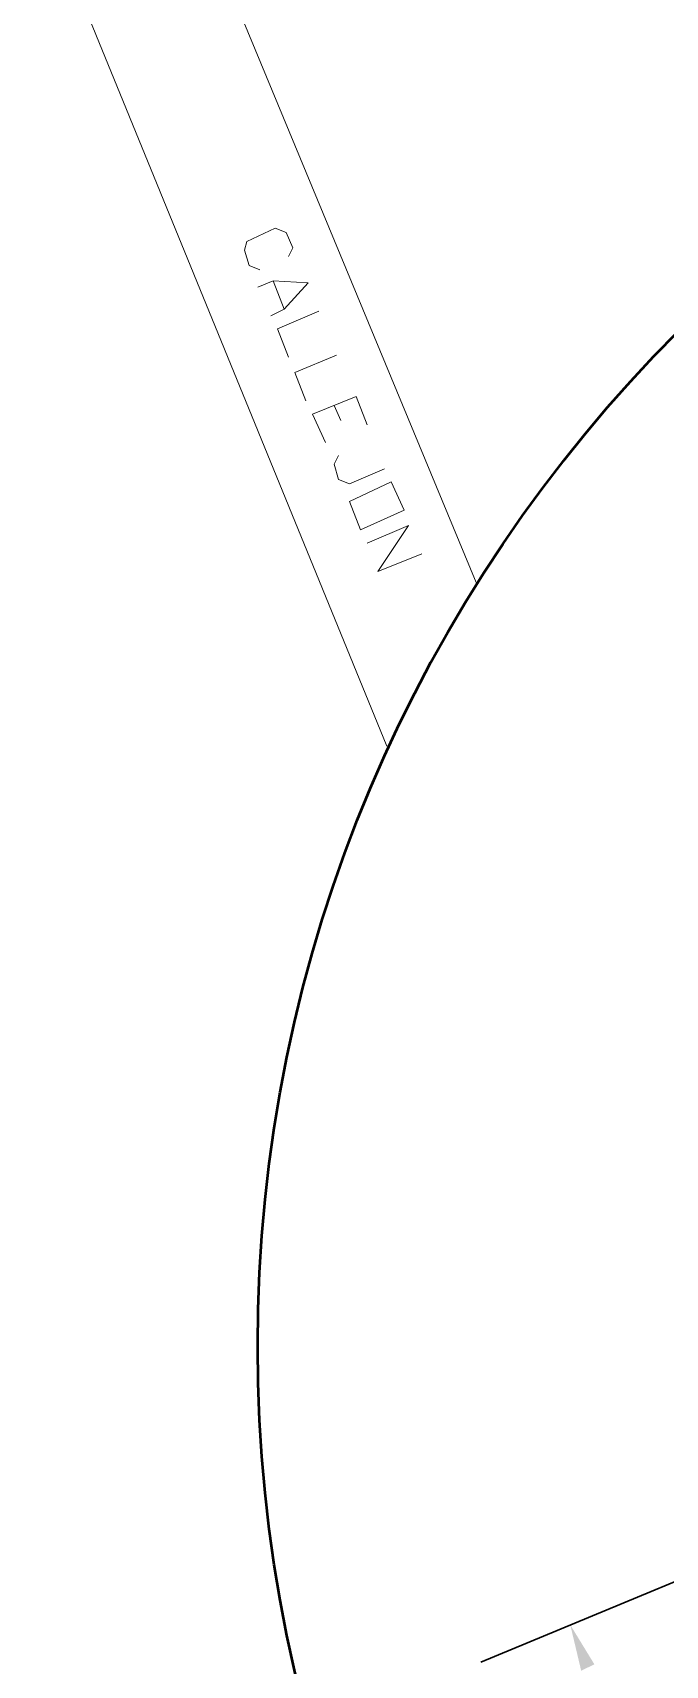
# Model space of a CAD drawing. Header units: millimetres. Extents: x 2386 to 2530, y 1812 to 2032.
# Drawn here: x 2476.83 to 2485, y 1880.71 to 1901.8 of the extents above; entities that cross this region are included whole.
import ezdxf

# ---------------------------------------------------------------- set-up
doc = ezdxf.new("R2010")
doc.units = ezdxf.units.MM
doc.layers.add('PDF_CVL_CUADCON_TIT', color=7, linetype='Continuous')

msp = doc.modelspace()

# ---------------------------------------------------------------- linework, layer by layer
at = {"layer": 'PDF_CVL_CUADCON_TIT', "lineweight": 9}
for points in [[(2482.561, 1894.699), (2470.869, 1922.882), (2480.669, 1926.977), (2491.033, 1932.907), (2500.973, 1938.132), (2508.739, 1941.69)], [(2448.73, 1913.591), (2469.288, 1922.204), (2481.403, 1892.581)], [(2479.765, 1898.737), (2479.624, 1898.794), (2479.567, 1898.991), (2479.595, 1899.104), (2479.963, 1899.274), (2480.104, 1899.217), (2480.188, 1899.02), (2480.132, 1898.907)], [(2479.737, 1898.511), (2479.934, 1898.596), (2480.386, 1898.568), (2480.076, 1898.229), (2479.906, 1898.144)], [(2479.934, 1898.596), (2480.076, 1898.229)], [(2480.527, 1898.201), (2479.991, 1897.975), (2480.132, 1897.608)], [(2480.753, 1897.636), (2480.217, 1897.41), (2480.358, 1897.043)], [(2480.612, 1896.506), (2480.443, 1896.873), (2481.007, 1897.099), (2481.149, 1896.732)], [(2480.725, 1896.986), (2480.81, 1896.789)], [(2480.782, 1896.337), (2480.725, 1896.224), (2480.782, 1896.026), (2480.923, 1895.97), (2481.375, 1896.167)], [(2481.149, 1895.207), (2481.685, 1895.433), (2481.29, 1894.84), (2481.855, 1895.066)]]:
    msp.add_lwpolyline(points, dxfattribs=at)
msp.add_lwpolyline([(2480.923, 1895.744), (2481.459, 1895.998), (2481.629, 1895.631), (2481.064, 1895.377)], close=True, dxfattribs=at)
at = {"layer": 'PDF_CVL_CUADCON_TIT', "lineweight": 30}
msp.add_lwpolyline([(2487.248, 1882.669), (2482.617, 1880.749)], dxfattribs=at)
at = {"layer": 'PDF_CVL_CUADCON_TIT', "lineweight": 50}
msp.add_circle((2498.276, 1884.829), 18.539, dxfattribs=at)
at = {"layer": 'PDF_CVL_CUADCON_TIT', "transparency": 33554559}
msp.add_solid([(2484.086, 1880.72), (2483.916, 1880.636), (2483.775, 1881.229)], dxfattribs=at)

doc.saveas('drawing.dxf')
